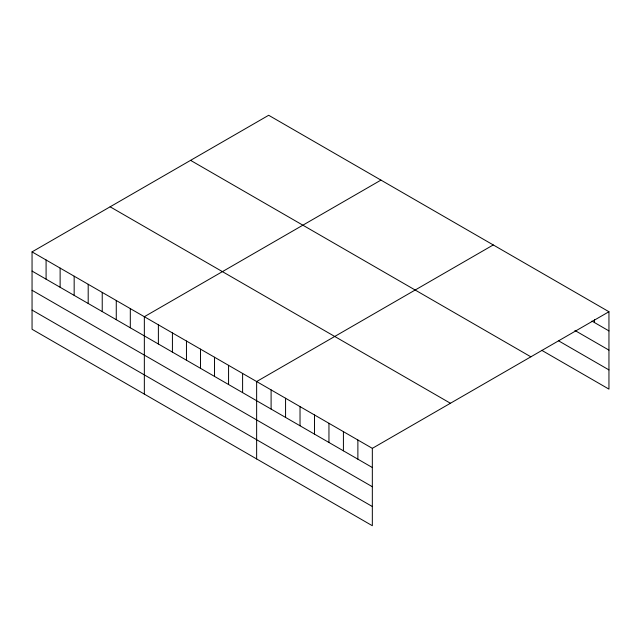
<?xml version="1.0" encoding="UTF-8"?>
<svg xmlns="http://www.w3.org/2000/svg" width="641" height="641" viewBox="0 0 641 641"><rect width="100%" height="100%" fill="white"/><g stroke="black" fill="none" stroke-linecap="round" stroke-linejoin="round"><path stroke-width="0.96" d="M32.05 251.881L372.333 448.347L372.333 525.724L32.05 329.266L32.05 251.881L268.667 115.276L608.95 311.734L608.95 389.119L541.741 350.315M380.954 180.105L144.345 316.71L144.345 394.095M493.25 244.942L256.64 381.547L256.64 458.932M372.333 448.347L608.95 311.734M591.939 321.093L608.95 330.916M574.921 330.476L608.95 350.122M558.76 340.932L608.95 369.913M190.577 160.354L530.868 356.821M110.132 206.803L450.423 403.261M32.05 271.063L372.333 467.521M32.05 290.269L372.333 486.727M32.05 310.06L372.333 506.518M594.487 319.691L594.487 322.567M357.878 439.99L357.878 459.172M343.416 431.641L343.416 450.823M328.953 423.292L328.953 442.474M314.491 414.943L314.491 434.125M300.028 406.594L300.028 425.776M285.565 398.245L285.565 417.427M271.103 389.896L271.103 409.078M242.602 373.439L242.602 392.621M228.565 365.338L228.565 384.52M214.527 357.237L214.527 376.411M200.489 349.129L200.489 368.311M186.459 341.028L186.459 360.21M172.421 332.919L172.421 352.101M158.383 324.819L158.383 344.001M130.307 308.609L130.307 327.791M116.269 300.509L116.269 319.683M102.231 292.4L102.231 311.582M88.194 284.3L88.194 303.481M74.164 276.191L74.164 295.373M60.126 268.09L60.126 287.272M46.088 259.982L46.088 279.164"/></g></svg>
